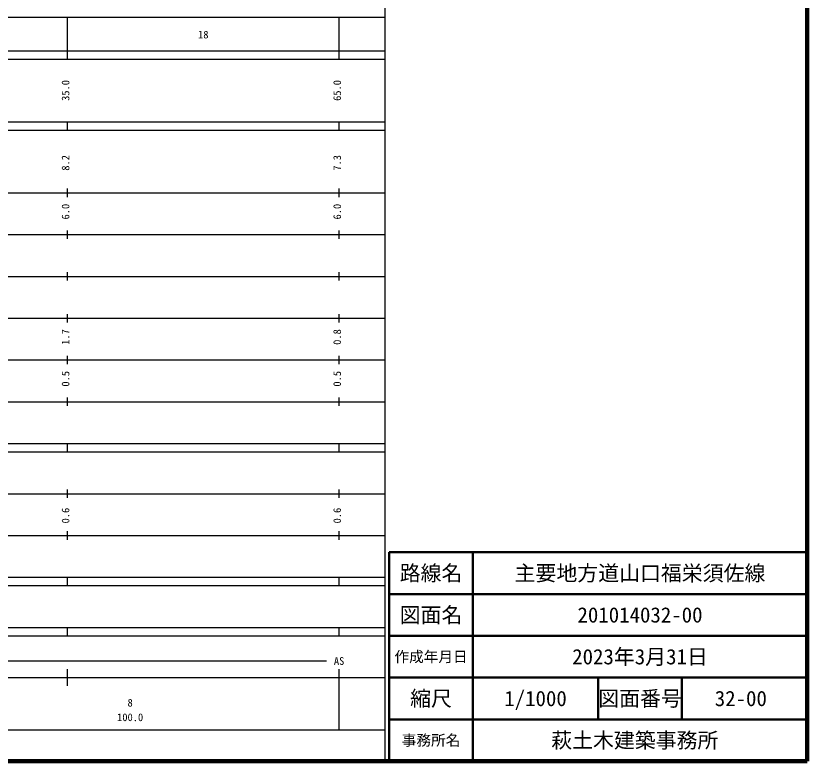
# Model space of a CAD drawing. Units: millimetres on the paper, enlarged 1000 times. Extents: x 40000 to 680000, y 20000 to 380000.
# Drawn here: x 490644 to 680000, y 20000 to 198357 of the extents above; entities that cross this region are included whole.
import ezdxf
from ezdxf.enums import TextEntityAlignment as Align

# ---------------------------------------------------------------- set-up
doc = ezdxf.new("R2010")
doc.units = ezdxf.units.MM
doc.header["$LTSCALE"] = 1000
for name, color, linetype, lineweight in [('M-TTL', 2, 'Continuous', 140), ('M-TTL-BAND', 7, 'Continuous', 25), ('M-TTL-FRAM', 2, 'Continuous', 50), ('M-TTL-LINE', 7, 'Continuous', 50)]:
    doc.layers.add(name, color=color, linetype=linetype, lineweight=lineweight)
doc.layers.add('M-TTL-TXT', color=7, linetype='Continuous')
doc.styles.add('ＭＳ ゴシック', font='')
doc.styles.get('ＭＳ ゴシック').set_extended_font_data('MS Gothic')

msp = doc.modelspace()

# ---------------------------------------------------------------- linework, layer by layer
at = {"layer": 'M-TTL'}
for p, q in [((680000, 20000), (680000, 380000)), ((40000, 20000), (680000, 20000))]:
    msp.add_line(p, q, dxfattribs=at)
at = {"layer": 'M-TTL-BAND'}
for p, q in [((579000, 20000), (579000, 370000)), ((68000, 198000), (579000, 198000)), ((503000, 188000), (503000, 198000)), ((568000, 188000), (568000, 198000)), ((40000, 190000), (579000, 190000)), ((40000, 188000), (579000, 188000)), ((40000, 173000), (579000, 173000)), ((503000, 171000), (503000, 173000)), ((568000, 171000), (568000, 173000)), ((40000, 171000), (579000, 171000)), ((40000, 156000), (579000, 156000)), ((503000, 155000), (503000, 157000)), ((568000, 155000), (568000, 157000)), ((46000, 146000), (579000, 146000)), ((503000, 145000), (503000, 147000)), ((568000, 145000), (568000, 147000)), ((503000, 135000), (503000, 137000)), ((568000, 135000), (568000, 137000)), ((52000, 136000), (579000, 136000)), ((503000, 125000), (503000, 127000)), ((568000, 125000), (568000, 127000)), ((46000, 126000), (579000, 126000)), ((52000, 116000), (579000, 116000)), ((503000, 115000), (503000, 117000)), ((568000, 115000), (568000, 117000)), ((503000, 105000), (503000, 107000)), ((568000, 105000), (568000, 107000)), ((46000, 106000), (579000, 106000)), ((40000, 96000), (579000, 96000)), ((503000, 94000), (503000, 96000)), ((568000, 94000), (568000, 96000)), ((40000, 94000), (579000, 94000)), ((49000, 84000), (579000, 84000)), ((503000, 83000), (503000, 85000)), ((568000, 83000), (568000, 85000)), ((40000, 74000), (579000, 74000)), ((503000, 73000), (503000, 75000)), ((568000, 73000), (568000, 75000)), ((40000, 64000), (579000, 64000)), ((503000, 62000), (503000, 64000)), ((568000, 62000), (568000, 64000)), ((40000, 62000), (579000, 62000)), ((40000, 52000), (579000, 52000)), ((503000, 50000), (503000, 52000)), ((568000, 50000), (568000, 52000)), ((40000, 50000), (579000, 50000)), ((71000, 44000), (565000, 44000)), ((503000, 38000), (503000, 42000)), ((568000, 27500), (568000, 42000)), ((40000, 40000), (579000, 40000)), ((68000, 27500), (579000, 27500))]:
    msp.add_line(p, q, dxfattribs=at)
at = {"layer": 'M-TTL-FRAM'}
for p, q in [((680000, 70000), (580000, 70000)), ((580000, 70000), (580000, 20000))]:
    msp.add_line(p, q, dxfattribs=at)
at = {"layer": 'M-TTL-LINE'}
for p, q in [((600000, 70000), (600000, 20000)), ((680000, 60000), (580000, 60000)), ((680000, 50000), (580000, 50000)), ((680000, 40000), (580000, 40000)), ((630000, 40000), (630000, 30000)), ((650000, 40000), (650000, 30000)), ((680000, 30000), (580000, 30000))]:
    msp.add_line(p, q, dxfattribs=at)

# ---------------------------------------------------------------- texts
at = {"layer": 'M-TTL-BAND', "style": 'ＭＳ ゴシック'}
for s, p in [('18', (535500, 192405)), ('AS', (568000, 42500)), ('8', (518000, 32523)), ('100.0', (518000, 29033))]:
    msp.add_text(s, height=1833, dxfattribs=at).set_placement(p, align=Align.BOTTOM_CENTER)
for s, p in [('35.0', (504000, 180500)), ('65.0', (569000, 180500)), ('8.2', (504000, 163174)), ('7.3', (569000, 163174)), ('6.0', (504000, 151500)), ('6.0', (569000, 151500)), ('1.7', (504000, 121500)), ('0.8', (569000, 121500)), ('0.5', (504000, 111500)), ('0.5', (569000, 111500)), ('0.6', (504000, 78764)), ('0.6', (569000, 78764))]:
    msp.add_text(s, height=1833, rotation=90, dxfattribs=at).set_placement(p, align=Align.BOTTOM_CENTER)
at = {"layer": 'M-TTL-TXT', "style": 'ＭＳ ゴシック'}
for s, height, p in [('路線名', 3666, (590000, 65000)), ('路線名', 3666, (590000, 65000)), ('主要地方道山口福栄須佐線', 3666, (640000, 65000)), ('図面名', 3666, (590000, 55000)), ('図面名', 3666, (590000, 55000)), ('201014032-00', 3666, (640000, 55000)), ('2023年3月31日', 3666, (640000, 45000)), ('作成年月日', 2566, (590000, 45000)), ('作成年月日', 2566, (590000, 45000)), ('縮尺', 3666, (590000, 35000)), ('縮尺', 3666, (590000, 35000)), ('1/1000', 3666, (615000, 35000)), ('図面番号', 3666, (640000, 35000)), ('図面番号', 3666, (640000, 35000)), ('32-00', 3666, (664125, 35000)), ('事務所名', 2566, (590000, 25000)), ('事務所名', 2566, (590000, 25000)), ('萩土木建築事務所 ', 3666, (640000, 25000))]:
    msp.add_text(s, height=height, dxfattribs=at).set_placement(p, align=Align.MIDDLE_CENTER)

doc.saveas('drawing.dxf')
